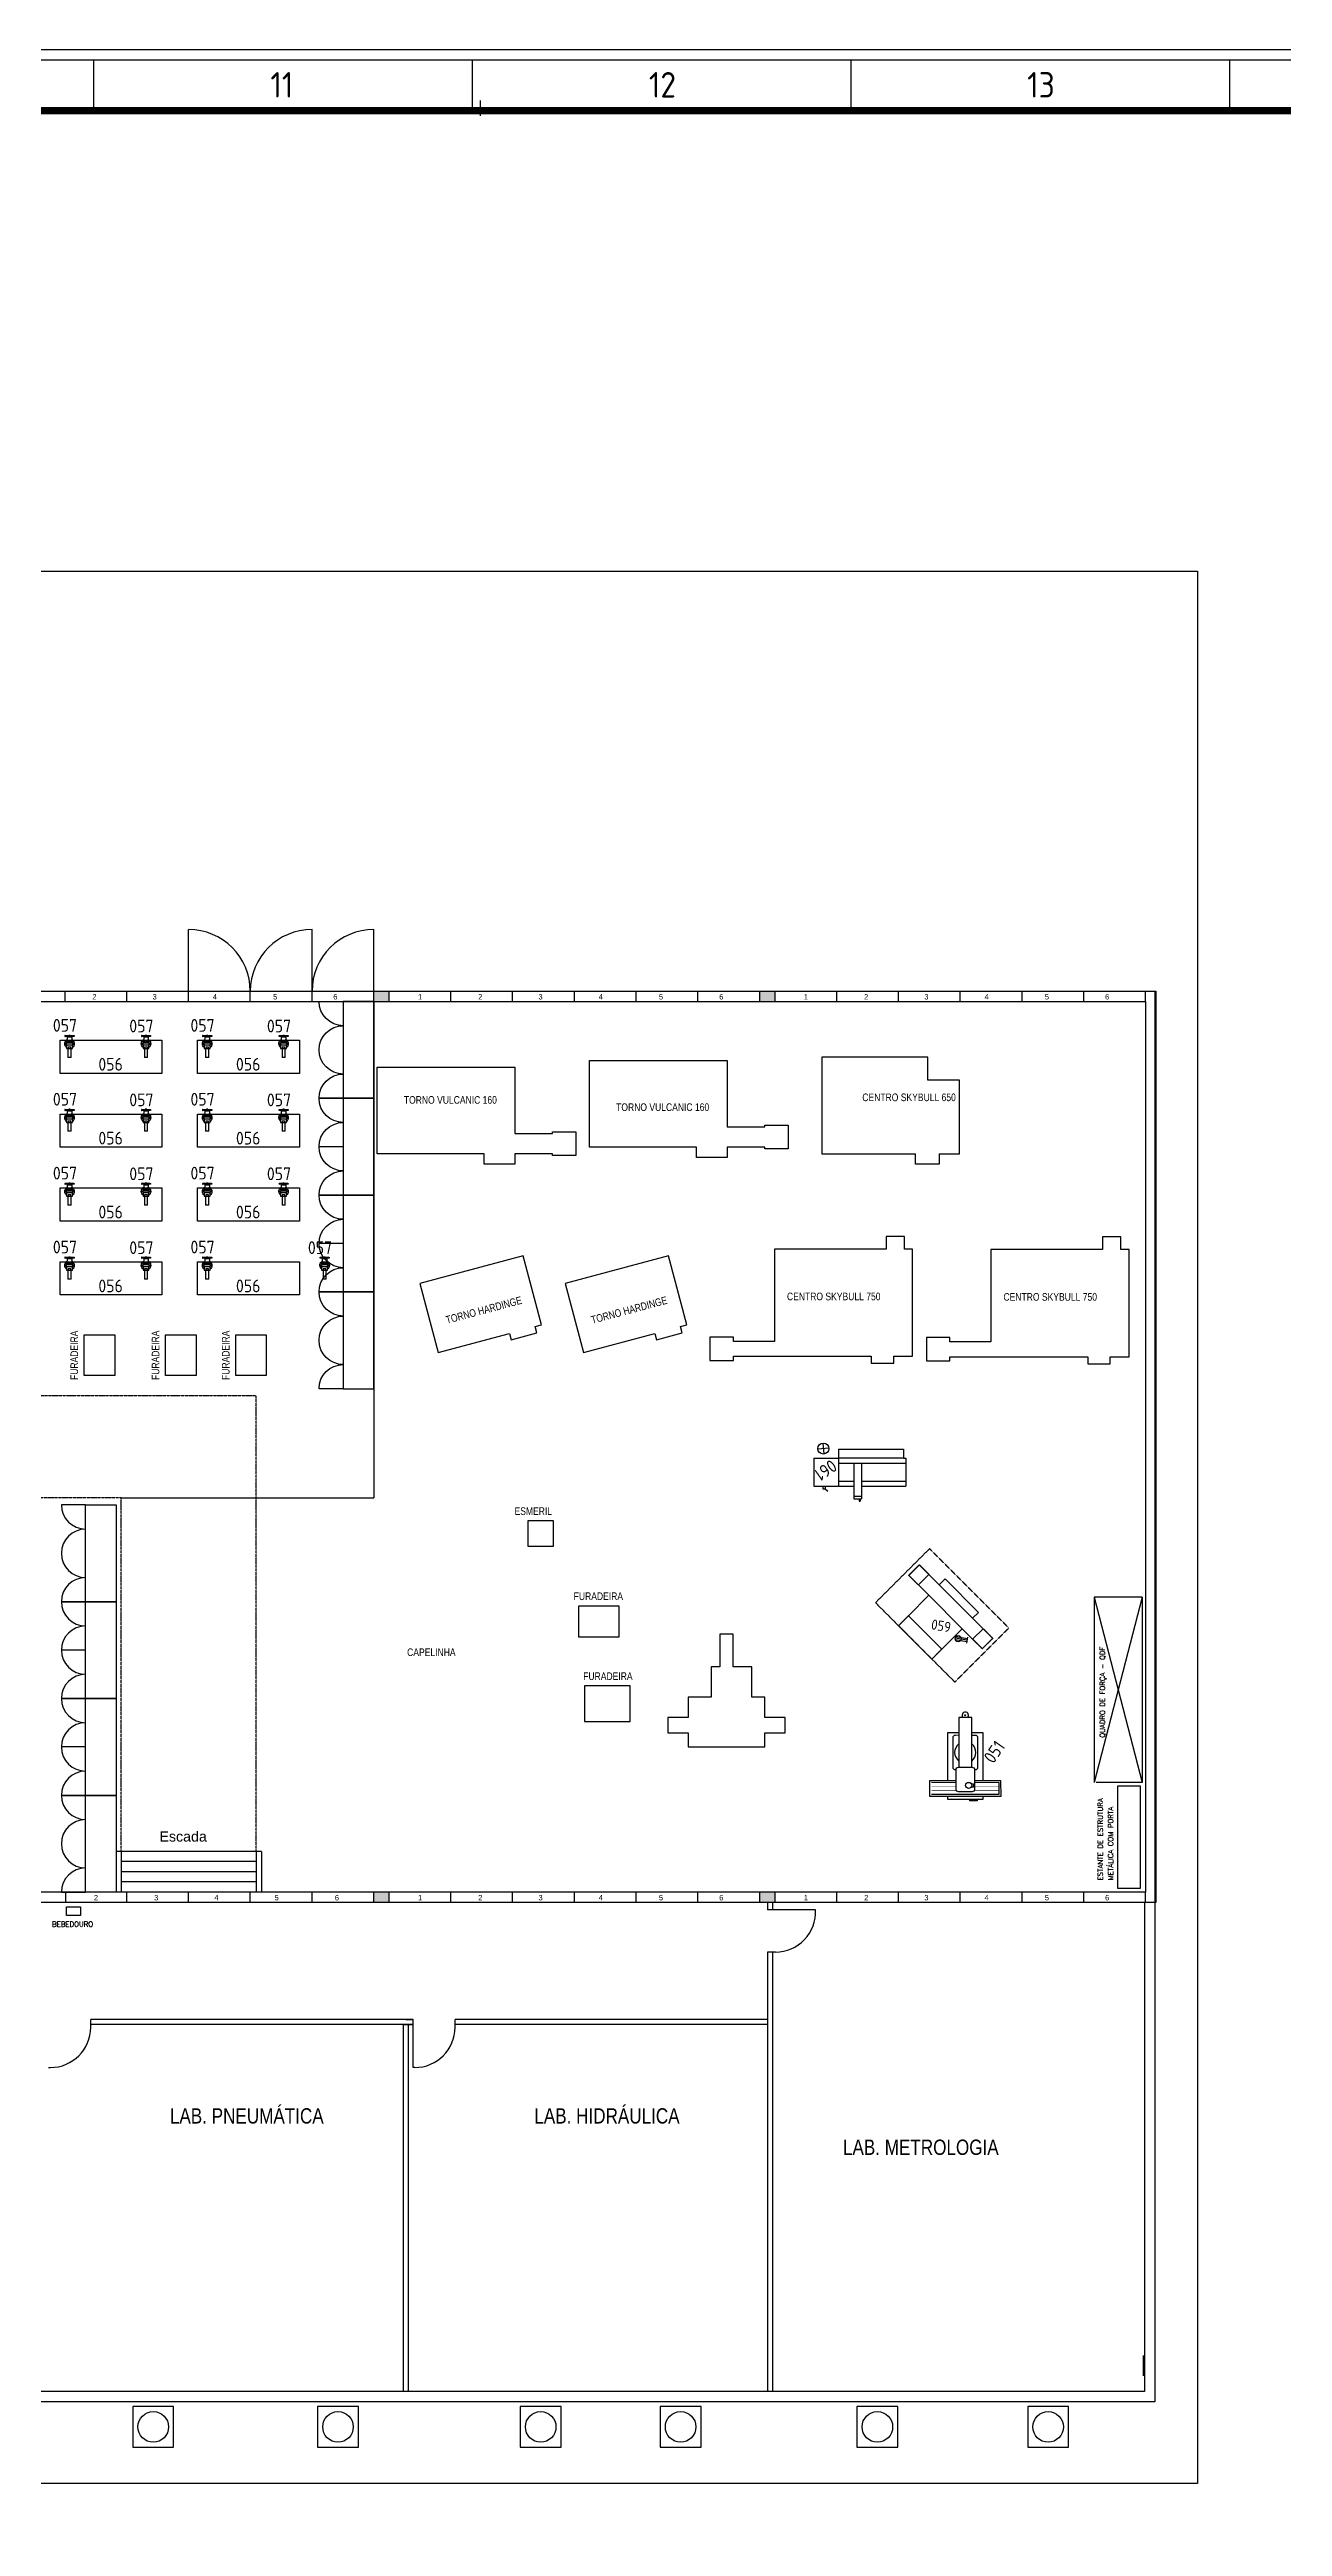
# Model space of a CAD drawing. Header units: millimetres. Extents: x 18768 to 1484868, y -11027 to 520152.
# Drawn here: x 951332 to 975525, y 136096 to 184707 of the extents above; entities that cross this region are included whole.
import ezdxf
from ezdxf.enums import TextEntityAlignment as Align

# ---------------------------------------------------------------- set-up
doc = ezdxf.new("R2010")
doc.units = ezdxf.units.MM
for name, pattern in [('DASHDOT2', [0.5, 0.25, -0.125, 0, -0.125]), ('DASHED', [0.75, 0.55, -0.2]), ('DIVIDE', [2.15, 1.5, -0.2, 0.05, -0.15, 0.05, -0.2]), ('HIDDEN2', [4.7625, 3.175, -1.5875])]:
    doc.linetypes.add(name, pattern=pattern)
for name, color, linetype in [('025', 3, 'Continuous'), ('050', 166, 'Continuous'), ('100', 176, 'Continuous'), ('4-MOBILIA', 4, 'Continuous'), ('8-TEXTO', 4, 'Continuous'), ('8-TEXTO-DETALHES', 6, 'Continuous'), ('L018-SIMBOLO1', 3, 'Continuous'), ('L025-CONTORNO', 7, 'Continuous'), ('L025-IMAGIN', 1, 'DIVIDE'), ('L025-TEXTO', 7, 'Continuous'), ('L025-TRACEJ', 140, 'DASHED'), ('L035-ARRANJO-ADQUIRIR', 102, 'Continuous'), ('L035-ARRANJO-EXISTENTE', 180, 'Continuous'), ('L035-ARRANJO-REMANEJADO', 200, 'Continuous'), ('L035-TEXTO', 40, 'Continuous'), ('L1-ARRANJO', 5, 'Continuous'), ('L9-DASHDOT', 1, 'DASHDOT2'), ('PAREDES', 7, 'Continuous')]:
    doc.layers.add(name, color=color, linetype=linetype)
doc.layers.add('L035-DEMOLIÇÃO', color=40, linetype='Continuous', plot=False)
doc.styles.add('ISO-CP--18', font='isocp.shx', dxfattribs={"width": 0.75, "height": 180})
doc.styles.add('ISO-CP--25', font='isocp.shx', dxfattribs={"height": 250})
doc.styles.add('ISO-CP--50', font='isocp.shx', dxfattribs={"height": 500})
doc.styles.add('ROMANS', font='romans', dxfattribs={"width": 0.8, "height": 300})
doc.styles.get("Standard").update_dxf_attribs({"font": 'arial.ttf'})

# ---------------------------------------------------------------- blocks, each defined once
blk = doc.blocks.new('A0')
at = {"layer": '025'}
for points in [[(119300, 84500), (119300, 0), (0, 0), (0, 84500)], [(200, 84300), (119100, 84300), (119100, 200), (200, 200)]]:
    blk.add_lwpolyline(points, close=True, dxfattribs=at)
at = {"layer": '050'}
for p, q in [((74510, 84300), (74510, 83300)), ((81941, 84300), (81941, 83300)), ((89372, 84300), (89372, 83300)), ((96803, 84300), (96803, 83300))]:
    blk.add_line(p, q, dxfattribs=at)
at = {"layer": '100'}
for p, q in [((82050, 83300), (82150, 83300)), ((82065, 83300), (82135, 83300)), ((82100, 83500), (82100, 83200))]:
    blk.add_line(p, q, dxfattribs=at)
at = {"layer": '100', "const_width": 140}
blk.add_lwpolyline([(2700, 83300), (118100, 83300), (118100, 1200), (2700, 1200)], close=True, dxfattribs=at)
at = {"layer": '050', "style": 'ISO-CP--50'}
for s, p in [('11', (77981, 83558)), ('12', (85409, 83558)), ('13', (92832, 83558))]:
    blk.add_text(s, height=500, dxfattribs=at).set_placement(p)
blk = doc.blocks.new('BL_SENAI_id9330820400')
at = {"layer": 'L1-ARRANJO', "color": 0}
for points in [[(-1485, 714), (-1485, 1424), (-325, 1424), (-325, 714)], [(-325, 354), (-325, 149), (-1485, 149), (-1485, 354)]]:
    blk.add_lwpolyline(points, dxfattribs=at)
blk.add_lwpolyline([(35, 714), (-1845, 714), (-1845, 354), (35, 354)], close=True, dxfattribs=at)
at = {"layer": 'L9-DASHDOT', "color": 0}
for points in [[(-325, 1424), (-325, 1769), (-1485, 1769), (-1485, 1424)], [(-1845, 354), (-2180, 354), (-2180, 714), (-1845, 714)], [(35, 714), (370, 714), (370, 354), (35, 354)]]:
    blk.add_lwpolyline(points, dxfattribs=at)
at = {"layer": 'L025-TEXTO', "style": 'ISO-CP--25'}
blk.add_attdef('rmp_mt_codmaterial', (15, 15), '', height=40, dxfattribs=at)
at = {"layer": 'L025-TEXTO', "style": 'ISO-CP--25', "flags": 1}
for tag in ['rmp_mt_nomeunid', 'rmp_mt_potencia', 'rmp_mt_cod']:
    blk.add_attdef(tag, (15, 15), '', height=40, dxfattribs=at)
blk = doc.blocks.new('BL_SENAI_id9330820430')
at = {"layer": 'L035-ARRANJO-EXISTENTE', "color": 0}
for p, q in [((-1155, 673), (-395, -412)), ((-695, 408), (-971, 803)), ((-359, -5), (410, 533)), ((410, 533), (281, 718)), ((-572, 76), (-599, 116)), ((-519, 113), (-572, 76)), ((-545, 150), (-519, 113)), ((-211, -283), (-487, 112)), ((-395, -412), (-211, -283))]:
    blk.add_line(p, q, dxfattribs=at)
for points in [[(138, 922), (8, 1107), (-761, 568)], [(-271, 331), (527, 890), (383, 1095), (-415, 536)], [(-664, 430), (-962, 855), (-1207, 683), (-404, -464), (-159, -292), (-456, 133)], [(-1007, 396), (-1056, 361), (-655, -212), (-605, -177)]]:
    blk.add_lwpolyline(points, dxfattribs=at)
for points in [[(-491, 551), (-497, 560, -0.414214), (-484, 629), (-4, 966, -0.414214), (65, 953), (104, 899)], [(247, 694), (285, 639, -0.414214), (273, 570), (-207, 234, -0.414214), (-277, 246), (-283, 255)]]:
    blk.add_lwpolyline(points, format="xyb", dxfattribs=at)
at = {"layer": 'L035-ARRANJO-EXISTENTE', "color": 0, "const_width": 10}
for points in [[(-815, 318), (-1094, 717)], [(-756, 365), (-1032, 760)], [(-334, -369), (-613, 30)], [(-272, -326), (-548, 69)]]:
    blk.add_lwpolyline(points, dxfattribs=at)
at = {"layer": 'L035-ARRANJO-EXISTENTE', "color": 0}
blk.add_lwpolyline([(-662, 50), (-812, 265, -0.414214), (-800, 335), (-488, 553, -0.414214), (-418, 541), (-268, 326, -0.414214), (-280, 256), (-592, 38, -0.414214)], format="xyb", close=True, dxfattribs=at)
blk.add_lwpolyline([(-748, -136), (-831, -17), (-805, 2), (-721, -118)], close=True, dxfattribs=at)
for centre, radius in [((493, 1019), 9.04), ((-598, 175), 59.7)]:
    blk.add_circle(centre, radius, dxfattribs=at)
for centre, radius, start, end in [((493, 1019), 61.7, 255.737, 174.263), ((-106, 600), 209, 71.712, 178.288), ((-106, 600), 209, 251.712, 358.288)]:
    blk.add_arc(centre, radius, start, end, dxfattribs=at)
at = {"layer": 'L025-TEXTO', "style": 'ISO-CP--18'}
blk.add_attdef('rmp_mt_codmaterial', (15, 15), '', height=40, dxfattribs=at)
at = {"layer": 'L025-TEXTO', "style": 'ISO-CP--18', "flags": 1}
for tag in ['rmp_mt_nomeunid', 'rmp_mt_potencia', 'rmp_mt_cod']:
    blk.add_attdef(tag, (15, 15), '', height=40, dxfattribs=at)
blk = doc.blocks.new('BL_SENAI_id9330820390')
at = {"layer": 'L018-SIMBOLO1', "color": 0}
for p, q in [((-1100, 698), (-948, 546)), ((-948, 698), (-1100, 546))]:
    blk.add_line(p, q, dxfattribs=at)
blk.add_circle((-1024, 622), 108, dxfattribs=at)
at = {"layer": 'L025-TRACEJ', "color": 0}
blk.add_line((309, 1482), (-672, 668), dxfattribs=at)
at = {"layer": 'L035-ARRANJO-REMANEJADO', "color": 0}
for p, q in [((-787, 806), (194, 1621)), ((194, 1621), (309, 1482)), ((309, 1482), (340, 1508)), ((340, 1508), (691, 1085)), ((-608, 591), (404, 1431)), ((-38, 609), (627, 1162)), ((26, 532), (691, 1085)), ((-1049, 355), (-672, 668)), ((-787, 806), (-321, 245)), ((-384, 322), (-154, 513)), ((-377, 783), (67, 248)), ((-262, 878), (182, 344)), ((-1049, 355), (-698, -68)), ((-698, -68), (-90, 436)), ((-561, 45), (-529, 7)), ((-529, 7), (-491, 38)), ((-523, 77), (-491, 38)), ((-491, 38), (-420, 32)), ((35, 286), (150, 382)), ((67, 248), (182, 344)), ((144, 312), (176, 273)), ((163, 328), (195, 289)), ((176, 273), (195, 289))]:
    blk.add_line(p, q, dxfattribs=at)
at = {"layer": 'L025-TEXTO', "style": 'ISO-CP--25'}
blk.add_attdef('rmp_mt_codmaterial', (15, 15), '', height=40, dxfattribs=at)
at = {"layer": 'L025-TEXTO', "style": 'ISO-CP--25', "flags": 1}
for tag in ['rmp_mt_nomeunid', 'rmp_mt_potencia', 'rmp_mt_cod']:
    blk.add_attdef(tag, (15, 15), '', height=40, dxfattribs=at)
blk = doc.blocks.new('BL_SENAI_id9310100290')
at = {"layer": 'L035-ARRANJO-EXISTENTE', "color": 0}
for p, q in [((-515, 200), (-515, 139)), ((-515, 200), (-340, 200)), ((-340, 139), (-515, 139)), ((-340, 112), (-340, 227)), ((-340, 227), (-272, 227)), ((-272, 112), (-340, 112)), ((-228, 233), (-238, 233)), ((-238, 219), (-238, 106)), ((-238, 106), (-228, 106)), ((-228, 106), (-228, 233)), ((-217, 106), (-217, 233)), ((-217, 233), (-207, 233)), ((-207, 106), (-217, 106)), ((-207, 219), (-207, 106)), ((-178, 144), (-178, 195)), ((-114, 214), (-159, 214)), ((-114, 125), (-159, 125)), ((-121, 214), (-121, 125)), ((-114, 214), (-114, 125))]:
    blk.add_line(p, q, dxfattribs=at)
for points in [[(-340, 143), (-340, 197), (-314, 197), (-314, 143)], [(-268, 233), (-238, 233), (-238, 106), (-268, 106)], [(-178, 233), (-207, 233), (-207, 106), (-178, 106)], [(-114, 156), (-114, 183), (-83, 183), (-83, 156)], [(-104, 259), (-104, 252), (-88, 252), (-88, 259)], [(-104, 80), (-104, 86), (-88, 86), (-88, 80)]]:
    blk.add_lwpolyline(points, close=True, dxfattribs=at)
for points in [[(-99, 183), (-99, 252), (-92, 252), (-92, 183)], [(-92, 156), (-92, 86), (-99, 86), (-99, 156)]]:
    blk.add_lwpolyline(points, dxfattribs=at)
for centre in [(-250, 248), (-250, 92)]:
    blk.add_circle(centre, 7.45, dxfattribs=at)
for centre, radius, start, end in [((-247, 170), 92.8, 41.7386, 141.8707), ((-247, 170), 92.8, 218.1293, 318.2614), ((-272, 231), 4.33, 270, 0), ((-272, 108), 4.33, 0, 90), ((-159, 233), 19, 180, 270), ((-159, 106), 19, 90, 180)]:
    blk.add_arc(centre, radius, start, end, dxfattribs=at)
at = {"layer": 'L025-TEXTO', "style": 'ISO-CP--25'}
blk.add_attdef('rmp_mt_codmaterial', (15, 15), '', height=40, dxfattribs=at)
at = {"layer": 'L025-TEXTO', "style": 'ISO-CP--25', "flags": 1}
for tag in ['rmp_mt_nomeunid', 'rmp_mt_potencia', 'rmp_mt_cod']:
    blk.add_attdef(tag, (15, 15), '', height=40, dxfattribs=at)
blk = doc.blocks.new('BL_SENAI_id9320240650')
at = {"layer": 'L035-ARRANJO-EXISTENTE', "color": 0}
blk.add_lwpolyline([(-595, 399), (-595, -251), (1405, -251), (1405, 399)], close=True, dxfattribs=at)
at = {"layer": 'L025-TEXTO', "style": 'ISO-CP--25'}
blk.add_attdef('rmp_mt_codmaterial', (15, 15), '', height=40, dxfattribs=at)
at = {"layer": 'L025-TEXTO', "style": 'ISO-CP--25', "flags": 1}
for tag in ['rmp_mt_nomeunid', 'rmp_mt_potencia', 'rmp_mt_cod']:
    blk.add_attdef(tag, (15, 15), '', height=40, dxfattribs=at)

msp = doc.modelspace()

# ---------------------------------------------------------------- hatches: boundary and pattern name
h = msp.add_hatch(color=1)
h.dxf.hatch_style = 1
h.paths.add_polyline_path([(965567.403, 166224.6), (965267.403, 166224.6), (965267.403, 166024.6), (965567.403, 166024.6)])
h.paths.add_polyline_path([(957995.403, 166224.6), (957695.403, 166224.6), (957695.403, 166024.6), (957995.403, 166024.6)])
h = msp.add_hatch(color=1)
h.dxf.hatch_style = 1
h.paths.add_polyline_path([(965567.403, 148544.6), (965267.403, 148544.6), (965267.403, 148344.6), (965567.403, 148344.6)])
h.paths.add_polyline_path([(957995.403, 148544.6), (957695.403, 148544.6), (957695.403, 148344.6), (957995.403, 148344.6)])

# ---------------------------------------------------------------- linework, layer by layer
for p, q in [((954059.403, 166224.6), (954059.403, 167436.6)), ((956483.403, 166224.6), (956483.403, 167436.6)), ((957695.403, 166224.6), (957695.403, 167436.6)), ((957695.403, 166024.6), (957695.403, 156284.6)), ((952739.403, 156284.6), (957695.403, 156284.6)), ((965765.662, 151669.475), (965765.662, 151969.475))]:
    msp.add_line(p, q)
at = {"color": 1}
for p, q in [((951635.403, 166024.6), (951635.403, 166224.6)), ((952847.403, 166024.6), (952847.403, 166224.6)), ((954059.403, 166024.6), (954059.403, 166224.6)), ((955271.403, 166024.6), (955271.403, 166224.6)), ((956483.403, 166024.6), (956483.403, 166224.6)), ((957695.403, 166024.6), (957695.403, 166224.6)), ((957995.403, 166024.6), (957995.403, 166224.6)), ((959207.403, 166024.6), (959207.403, 166224.6)), ((960419.403, 166024.6), (960419.403, 166224.6)), ((961631.403, 166024.6), (961631.403, 166224.6)), ((962843.403, 166024.6), (962843.403, 166224.6)), ((964055.403, 166024.6), (964055.403, 166224.6)), ((965267.403, 166024.6), (965267.403, 166224.6)), ((965567.403, 166024.6), (965567.403, 166224.6)), ((966779.403, 166024.6), (966779.403, 166224.6)), ((967991.403, 166024.6), (967991.403, 166224.6)), ((969203.403, 166024.6), (969203.403, 166224.6)), ((970415.403, 166024.6), (970415.403, 166224.6)), ((971627.403, 166024.6), (971627.403, 166224.6)), ((972839.403, 166024.6), (972839.403, 166224.6)), ((951650.403, 148344.6), (951650.403, 148544.6)), ((952847.403, 148344.6), (952847.403, 148544.6)), ((954059.403, 148344.6), (954059.403, 148544.6)), ((955271.403, 148344.6), (955271.403, 148544.6)), ((956483.403, 148344.6), (956483.403, 148544.6)), ((957695.403, 148344.6), (957695.403, 148544.6)), ((957995.403, 148344.6), (957995.403, 148544.6)), ((959207.403, 148344.6), (959207.403, 148544.6)), ((960419.403, 148344.6), (960419.403, 148544.6)), ((961631.403, 148344.6), (961631.403, 148544.6)), ((962843.403, 148344.6), (962843.403, 148544.6)), ((964055.403, 148344.6), (964055.403, 148544.6)), ((965267.403, 148344.6), (965267.403, 148544.6)), ((965567.403, 148344.6), (965567.403, 148544.6)), ((966779.403, 148344.6), (966779.403, 148544.6)), ((967991.403, 148344.6), (967991.403, 148544.6)), ((969203.403, 148344.6), (969203.403, 148544.6)), ((970415.403, 148344.6), (970415.403, 148544.6)), ((971627.403, 148344.6), (971627.403, 148544.6)), ((972839.403, 148344.6), (972839.403, 148544.6))]:
    msp.add_line(p, q, dxfattribs=at)
at = {"color": 2}
for p, q in [((957095.403, 163174.6), (956620.403, 163174.6)), ((957095.403, 161274.6), (956620.403, 161274.6)), ((952039.403, 153294.6), (951564.403, 153294.6)), ((952039.403, 151394.6), (951564.403, 151394.6))]:
    msp.add_line(p, q, dxfattribs=at)
for points in [[(957095.403, 164124.6), (956620.403, 164124.6, -0.414213562), (957095.403, 164599.6, -0.414213562), (956620.403, 165074.6, -0.414213562), (957095.403, 165549.6, -0.414213562), (956620.403, 166024.6), (957095.403, 166024.6)], [(957095.403, 162224.6), (956620.403, 162224.6, -0.414213562), (957095.403, 162699.6, -0.414213562), (956620.403, 163174.6, -0.414213562), (957095.403, 163649.6, -0.414213562), (956620.403, 164124.6), (957095.403, 164124.6)], [(957095.403, 160324.6), (956620.403, 160324.6, -0.414213562), (957095.403, 160799.6, -0.414213562), (956620.403, 161274.6, -0.414213562), (957095.403, 161749.6, -0.414213562), (956620.403, 162224.6), (957095.403, 162224.6)], [(957095.403, 158424.6), (956620.403, 158424.6, -0.414213562), (957095.403, 158899.6, -0.414213562), (956620.403, 159374.6, -0.414213562), (957095.403, 159849.6, -0.414213562), (956620.403, 160324.6), (957095.403, 160324.6)], [(952039.403, 156144.6), (951564.403, 156144.6, 0.414213562), (952039.403, 155669.6, 0.414213562), (951564.403, 155194.6, 0.414213562), (952039.403, 154719.6, 0.414213562), (951564.403, 154244.6), (952039.403, 154244.6)], [(952039.403, 154244.6), (951564.403, 154244.6, 0.414213562), (952039.403, 153769.6, 0.414213562), (951564.403, 153294.6, 0.414213562), (952039.403, 152819.6, 0.414213562), (951564.403, 152344.6), (952039.403, 152344.6)], [(952039.403, 152344.6), (951564.403, 152344.6, 0.414213562), (952039.403, 151869.6, 0.414213562), (951564.403, 151394.6, 0.414213562), (952039.403, 150919.6, 0.414213562), (951564.403, 150444.6), (952039.403, 150444.6)], [(952039.403, 150444.6), (951564.403, 150444.6, 0.414213562), (952039.403, 149969.6, 0.414213562), (951564.403, 149494.6, 0.414213562), (952039.403, 149019.6, 0.414213562), (951564.403, 148544.6), (952039.403, 148544.6)]]:
    msp.add_lwpolyline(points, format="xyb", dxfattribs=at)
for points in [[(957695.403, 164124.6), (957695.403, 166024.6), (957095.403, 166024.6), (957095.403, 164124.6)], [(965367.637, 163164.653), (964627.637, 163164.653), (964627.637, 162964.653), (964027.637, 162964.653), (964027.637, 163164.653), (961927.637, 163164.653), (961927.637, 164864.653), (964627.637, 164864.653), (964627.637, 163564.653), (965367.637, 163564.653), (965367.637, 163594.653), (965827.637, 163594.653), (965827.637, 163134.653), (965367.637, 163134.653)], [(961202.193, 163033.089), (960462.193, 163033.089), (960462.193, 162833.089), (959862.193, 162833.089), (959862.193, 163033.089), (957762.193, 163033.089), (957762.193, 164733.089), (960462.193, 164733.089), (960462.193, 163433.089), (961202.193, 163433.089), (961202.193, 163463.089), (961662.193, 163463.089), (961662.193, 163003.089), (961202.193, 163003.089)], [(957695.403, 162224.6), (957695.403, 164124.6), (957095.403, 164124.6), (957095.403, 162224.6)], [(957695.403, 160324.6), (957695.403, 162224.6), (957095.403, 162224.6), (957095.403, 160324.6)], [(968106.378, 161162.86), (968106.378, 161412.86), (967746.378, 161412.86), (967746.378, 161162.86), (965556.378, 161162.86), (965556.378, 159352.86), (964751.473, 159352.86), (964751.473, 159437.86), (964291.473, 159437.86), (964291.473, 158977.86), (964751.473, 158977.86), (964751.473, 159062.86), (965556.378, 159062.86), (967456.378, 159062.86), (967456.378, 158922.86), (967896.378, 158922.86), (967896.378, 159062.86), (968266.378, 159062.86), (968266.378, 161162.86)], [(972354.654, 161153.682), (972354.654, 161403.682), (971994.654, 161403.682), (971994.654, 161153.682), (969804.654, 161153.682), (969804.654, 159343.682), (968999.749, 159343.682), (968999.749, 159428.682), (968539.749, 159428.682), (968539.749, 158968.682), (968999.749, 158968.682), (968999.749, 159053.682), (969804.654, 159053.682), (971704.654, 159053.682), (971704.654, 158913.682), (972144.654, 158913.682), (972144.654, 159053.682), (972514.654, 159053.682), (972514.654, 161153.682)], [(958596.607, 160487.334), (958958.954, 159135.038), (960359.546, 159510.325), (960393.193, 159384.755), (960895.474, 159519.341), (960861.828, 159644.911), (960987.398, 159678.558), (960625.052, 161030.854)], [(963211.394, 159510.325), (963245.04, 159384.755), (963747.322, 159519.341), (963713.675, 159644.911), (963839.246, 159678.558), (963476.899, 161030.854), (961448.455, 160487.334), (961810.801, 159135.038)], [(957695.403, 158424.6), (957695.403, 160324.6), (957095.403, 160324.6), (957095.403, 158424.6)], [(952610.86, 159484.654), (952610.86, 158684.654), (952010.86, 158684.654), (952010.86, 159484.654)], [(954206.162, 159484.654), (954206.162, 158684.654), (953606.162, 158684.654), (953606.162, 159484.654)], [(955584.184, 159484.654), (955584.184, 158684.654), (954984.184, 158684.654), (954984.184, 159484.654)], [(952639.403, 156144.6), (952639.403, 154244.6), (952039.403, 154244.6), (952039.403, 156144.6)], [(960718.33, 155334.552), (961218.33, 155334.552), (961218.33, 155834.552), (960718.33, 155834.552)], [(952639.403, 154244.6), (952639.403, 152344.6), (952039.403, 152344.6), (952039.403, 154244.6)], [(961710.661, 153558.438), (962510.661, 153558.438), (962510.661, 154158.438), (961710.661, 154158.438)], [(952639.403, 152344.6), (952639.403, 150444.6), (952039.403, 150444.6), (952039.403, 152344.6)], [(962726.28, 151895.913), (962726.28, 152595.913), (961826.28, 152595.913), (961826.28, 151895.913)], [(952639.403, 150444.6), (952639.403, 148544.6), (952039.403, 148544.6), (952039.403, 150444.6)]]:
    msp.add_lwpolyline(points, close=True)
for points in [[(968785.445, 163033.089), (969185.445, 163033.089), (969185.445, 164483.089), (968565.445, 164483.089), (968565.445, 164933.089), (966485.445, 164933.089), (966485.445, 163033.089), (968325.445, 163033.089)], [(968785.445, 163033.089), (968785.445, 162833.089), (968325.445, 162833.089), (968325.445, 163033.089)], [(965765.662, 151969.475), (965365.662, 151969.475), (965365.662, 152369.475), (965115.662, 152369.475), (965115.662, 152969.475), (964745.662, 152969.475), (964745.662, 153609.475), (964485.662, 153609.475), (964485.662, 152969.475), (964315.662, 152969.475), (964315.662, 152369.475), (963865.662, 152369.475), (963865.662, 151969.475), (963465.662, 151969.475), (963465.662, 151669.475), (963865.662, 151669.475), (963865.662, 151399.475), (965365.662, 151399.475), (965365.662, 151669.475), (965765.662, 151669.475)]]:
    msp.add_lwpolyline(points)
at = {"color": 240, "linetype": 'HIDDEN2', "true_color": 0xed1f24}
msp.add_lwpolyline([(967539.321, 154223.993), (969094.956, 152668.358), (970155.616, 153729.019), (968599.981, 155284.654)], close=True, dxfattribs=at)
for centre, start, end in [((954059.403, 166224.6), 0, 90), ((956483.403, 166224.6), 90, 180), ((957695.403, 166224.6), 90, 180)]:
    msp.add_arc(centre, 1212, start, end)
at = {"layer": '4-MOBILIA'}
msp.add_line((972819.403, 146469.791), (972819.403, 145709.791), dxfattribs=at)
at = {"layer": 'DEFPOINTS'}
for p, q in [((951666.016, 148253.777), (951936.016, 148253.777)), ((965574.031, 147369.597), (965420.403, 147369.6)), ((952139.366, 145893.6), (952139.366, 146043.6)), ((958271.114, 145944.6), (958465.381, 145944.6)), ((958320.403, 146043.6), (958465.381, 146043.6)), ((951314.366, 145103.6), (951349.366, 145103.6)), ((958500.381, 145103.6), (958465.381, 145103.6))]:
    msp.add_line(p, q, dxfattribs=at)
at = {"layer": 'L018-SIMBOLO1'}
for p, q in [((969338.94, 153487.062), (969102.586, 153528.738)), ((969333.73, 153457.518), (969105.293, 153497.798)), ((969344.149, 153516.607), (969115.712, 153556.886)), ((969328.521, 153427.974), (969349.359, 153546.151))]:
    msp.add_line(p, q, dxfattribs=at)
msp.add_circle((969161.674, 153518.319), 60, dxfattribs=at)
at = {"layer": 'L025-CONTORNO'}
for p, q in [((972769.403, 154333.687), (971829.403, 154333.687)), ((971829.403, 154333.687), (972769.403, 150693.687)), ((972769.403, 154333.687), (971829.403, 150693.687))]:
    msp.add_line(p, q, dxfattribs=at)
at = {"layer": 'L025-IMAGIN'}
for p, q in [((955389.403, 158284.6), (918069.403, 158284.6)), ((955389.403, 149344.6), (955389.403, 158284.6)), ((952739.403, 156284.6), (918069.403, 156284.6)), ((952739.403, 149344.6), (952739.403, 156284.6))]:
    msp.add_line(p, q, dxfattribs=at)
at = {"layer": 'L035-ARRANJO-ADQUIRIR', "color": 100}
msp.add_line((972793.038, 139451.432), (972793.038, 139051.432), dxfattribs=at)
at = {"layer": 'L035-ARRANJO-ADQUIRIR'}
for points in [[(952967.213, 137649.648), (953767.213, 137649.648), (953767.213, 138449.648), (952967.213, 138449.648)], [(956591.996, 137649.648), (957391.996, 137649.648), (957391.996, 138449.648), (956591.996, 138449.648)], [(960569.674, 137649.648), (961369.674, 137649.648), (961369.674, 138449.648), (960569.674, 138449.648)], [(963315.447, 137649.648), (964115.447, 137649.648), (964115.447, 138449.648), (963315.447, 138449.648)], [(967175.842, 137649.648), (967975.842, 137649.648), (967975.842, 138449.648), (967175.842, 138449.648)], [(970526.196, 137649.648), (971326.196, 137649.648), (971326.196, 138449.648), (970526.196, 138449.648)]]:
    msp.add_lwpolyline(points, close=True, dxfattribs=at)
for centre in [(953367.213, 138049.648), (956991.996, 138049.648), (960969.674, 138049.648), (963715.447, 138049.648), (967575.842, 138049.648), (970926.196, 138049.648)]:
    msp.add_circle(centre, 300, dxfattribs=at)
at = {"layer": 'L035-ARRANJO-EXISTENTE'}
for p, q in [((972290.702, 150624.6), (972290.702, 148624.6)), ((972740.702, 150624.6), (972290.702, 150624.6)), ((972740.702, 148624.6), (972740.702, 150624.6)), ((972290.702, 148624.6), (972740.702, 148624.6))]:
    msp.add_line(p, q, dxfattribs=at)
at = {"layer": 'L035-DEMOLIÇÃO', "linetype": 'ByBlock', "lineweight": -2}
msp.add_lwpolyline([(973855.809, 136941.079), (881957.529, 136941.079), (881957.529, 174469.673), (973855.809, 174469.673)], close=True, dxfattribs=at)
at = {"layer": 'PAREDES'}
for p, q in [((950219.403, 166224.6), (973039.403, 166224.6)), ((950219.403, 166024.6), (952739.403, 166024.6)), ((952739.403, 166024.6), (972839.403, 166024.6)), ((972839.403, 166024.6), (972839.403, 148544.6)), ((973019.403, 166224.6), (973019.403, 148344.6)), ((973039.403, 166224.6), (973039.403, 148344.6)), ((971829.403, 154333.687), (971829.403, 150693.687)), ((972769.403, 154333.687), (972769.403, 150693.687)), ((972769.403, 154263.687), (972769.403, 150693.687)), ((972769.403, 154263.687), (972769.403, 150693.687)), ((972769.403, 154263.687), (972769.403, 150693.687)), ((972679.49, 150693.687), (971869.403, 150693.687)), ((972679.49, 150693.687), (971869.403, 150693.687)), ((972769.403, 150693.687), (972679.49, 150693.687)), ((972769.403, 150693.687), (972679.49, 150693.687)), ((972769.403, 150693.687), (972679.49, 150693.687)), ((952639.403, 149344.6), (952639.403, 148544.6)), ((955489.403, 149344.6), (952639.403, 149344.6)), ((952739.403, 149344.6), (952739.403, 148544.6)), ((955389.403, 149344.6), (955389.403, 148544.6)), ((955489.403, 149344.6), (955489.403, 148544.6)), ((955389.403, 149144.6), (952739.403, 149144.6)), ((955389.403, 148944.6), (952739.403, 148944.6)), ((953369.403, 148544.6), (917879.403, 148544.6)), ((953369.403, 148344.6), (917879.403, 148344.6)), ((953369.403, 148344.6), (917879.403, 148344.6)), ((953369.403, 148344.6), (917879.403, 148344.6)), ((953389.403, 148544.6), (917899.403, 148544.6)), ((953389.403, 148344.6), (918069.403, 148344.6)), ((955369.403, 148544.6), (952719.403, 148544.6)), ((955369.403, 148344.6), (952719.403, 148344.6)), ((955369.403, 148344.6), (952719.403, 148344.6)), ((955369.403, 148344.6), (952719.403, 148344.6)), ((955389.403, 148744.6), (952739.403, 148744.6)), ((955389.403, 148544.6), (952739.403, 148544.6)), ((955389.403, 148344.6), (952739.403, 148344.6)), ((955389.403, 148344.6), (952739.403, 148344.6)), ((955389.403, 148344.6), (952739.403, 148344.6)), ((972819.403, 148344.6), (955369.403, 148344.6)), ((972819.403, 148344.6), (955369.403, 148344.6)), ((972819.403, 148344.6), (955369.403, 148344.6)), ((972839.403, 148544.6), (955389.403, 148544.6)), ((972839.403, 148344.6), (955389.403, 148344.6)), ((972839.403, 148344.6), (955389.403, 148344.6)), ((973039.403, 148344.6), (955389.403, 148344.6)), ((965420.403, 148344.6), (965420.403, 148194.597)), ((965519.403, 148344.6), (965519.403, 148194.597)), ((965519.403, 148344.6), (965519.403, 148194.597)), ((965519.403, 148344.6), (965519.403, 148194.597)), ((972819.403, 148344.6), (972819.403, 138744.6)), ((972819.403, 148344.6), (972819.403, 138744.6)), ((972819.403, 148344.6), (972819.403, 138744.6)), ((973019.403, 148344.6), (973019.403, 138544.6)), ((973019.403, 148344.6), (973019.403, 138544.6)), ((973019.403, 148344.6), (973019.403, 138544.6)), ((951666.016, 148083.777), (951666.016, 148253.777)), ((951936.016, 148083.777), (951666.016, 148083.777)), ((951936.016, 148253.777), (951936.016, 148083.777)), ((966363.255, 148194.597), (965420.403, 148194.597)), ((965420.403, 147369.6), (965420.403, 138744.6)), ((965519.403, 147369.598), (965519.403, 138744.6)), ((958465.381, 146043.6), (952139.366, 146043.6)), ((958465.381, 145944.6), (952139.366, 145944.6)), ((958271.114, 145944.6), (958271.114, 138744.6)), ((958271.114, 145944.6), (958271.114, 138744.6)), ((958370.114, 145944.6), (958370.114, 138744.6)), ((958370.114, 145944.6), (958370.114, 138744.6)), ((958465.381, 145103.6), (958465.381, 146043.6)), ((959290.381, 145893.6), (959290.381, 146043.6)), ((965420.403, 146043.6), (959290.381, 146043.6)), ((965420.403, 145944.6), (959290.381, 145944.6)), ((965420.403, 146244.6), (965420.403, 138744.6)), ((958019.403, 138544.6), (941062.167, 138544.6)), ((958019.403, 138744.6), (941069.815, 138744.6)), ((972819.403, 138744.6), (958019.403, 138744.6)), ((972819.403, 138744.6), (958019.403, 138744.6)), ((973019.403, 138544.6), (958019.403, 138544.6)), ((973019.403, 138544.6), (958019.403, 138544.6)), ((973019.403, 138544.6), (958019.403, 138544.6))]:
    msp.add_line(p, q, dxfattribs=at)
for centre, end in [((965574.031, 148159.597), 2.5392518), ((951349.366, 145893.6), 0), ((958500.381, 145893.6), 0)]:
    msp.add_arc(centre, 790, 270, end, dxfattribs=at)

# ---------------------------------------------------------------- block references
at = {"layer": 'L025-CONTORNO'}
msp.add_blockref('A0', (877684.414, 100206.522), dxfattribs=at)
at = {"layer": 'L035-ARRANJO-ADQUIRIR'}
ref = msp.add_blockref('BL_SENAI_id9330820390', (966906.621, 156118.109), dxfattribs=dict(at, rotation=320.2994058653653))
ref.add_attrib('rmp_mt_codmaterial', '061', dxfattribs={"layer": 'L025-TEXTO', "height": 250, "rotation": 215, "style": 'ISO-CP--25'}).set_placement((966492.162, 156927.16), align=Align.CENTER)
ref = msp.add_blockref('BL_SENAI_id9330820400', (968806.033, 154959.109), dxfattribs=dict(at, xscale=0.7999999999999999, yscale=0.7999999999999999, zscale=0.7999999999999999, rotation=134.9999999999999))
ref.add_attrib('rmp_mt_codmaterial', '059', dxfattribs={"layer": 'L025-TEXTO', "height": 200, "rotation": 350, "style": 'ISO-CP--25'}).set_placement((968809.112, 153672.23), align=Align.CENTER)
ref = msp.add_blockref('BL_SENAI_id9330820430', (969853.666, 151028.357), dxfattribs=dict(at, rotation=55))
ref.add_attrib('rmp_mt_codmaterial', '051', (969849.983, 151049.248), dxfattribs={"layer": 'L025-TEXTO', "height": 250, "rotation": 55, "style": 'ISO-CP--18'})
at = {"layer": 'L035-ARRANJO-EXISTENTE'}
ref = msp.add_blockref('BL_SENAI_id9310100290', (951554.691, 165442.017), dxfattribs=dict(at, xscale=-1, rotation=270))
ref.add_attrib('rmp_mt_codmaterial', '057', dxfattribs={"layer": 'L025-TEXTO', "height": 250, "style": 'ISO-CP--25'}).set_placement((951634.221, 165430.759), align=Align.CENTER)
ref = msp.add_blockref('BL_SENAI_id9310100290', (953054.691, 165442.017), dxfattribs=dict(at, xscale=-1, rotation=270))
ref.add_attrib('rmp_mt_codmaterial', '057', dxfattribs={"layer": 'L025-TEXTO', "height": 250, "style": 'ISO-CP--25'}).set_placement((953134.221, 165417.793), align=Align.CENTER)
ref = msp.add_blockref('BL_SENAI_id9310100290', (954254.691, 165442.017), dxfattribs=dict(at, xscale=-1, rotation=270))
ref.add_attrib('rmp_mt_codmaterial', '057', dxfattribs={"layer": 'L025-TEXTO', "height": 250, "style": 'ISO-CP--25'}).set_placement((954334.221, 165430.759), align=Align.CENTER)
ref = msp.add_blockref('BL_SENAI_id9310100290', (955754.691, 165442.017), dxfattribs=dict(at, xscale=-1, rotation=270))
ref.add_attrib('rmp_mt_codmaterial', '057', dxfattribs={"layer": 'L025-TEXTO', "height": 250, "style": 'ISO-CP--25'}).set_placement((955834.221, 165417.793), align=Align.CENTER)
ref = msp.add_blockref('BL_SENAI_id9320240650', (952133.123, 165012.959), dxfattribs=dict(at, xscale=-1, rotation=180))
ref.add_attrib('rmp_mt_codmaterial', '056', dxfattribs={"layer": 'L025-TEXTO', "height": 250, "style": 'ISO-CP--25'}).set_placement((952530.062, 164667.239), align=Align.CENTER)
ref = msp.add_blockref('BL_SENAI_id9320240650', (954833.123, 165012.959), dxfattribs=dict(at, xscale=-1, rotation=180))
ref.add_attrib('rmp_mt_codmaterial', '056', dxfattribs={"layer": 'L025-TEXTO', "height": 250, "style": 'ISO-CP--25'}).set_placement((955230.062, 164667.239), align=Align.CENTER)
ref = msp.add_blockref('BL_SENAI_id9310100290', (951554.691, 163992.017), dxfattribs=dict(at, xscale=-1, rotation=270))
ref.add_attrib('rmp_mt_codmaterial', '057', dxfattribs={"layer": 'L025-TEXTO', "height": 250, "style": 'ISO-CP--25'}).set_placement((951634.221, 163980.759), align=Align.CENTER)
ref = msp.add_blockref('BL_SENAI_id9310100290', (953054.691, 163992.017), dxfattribs=dict(at, xscale=-1, rotation=270))
ref.add_attrib('rmp_mt_codmaterial', '057', dxfattribs={"layer": 'L025-TEXTO', "height": 250, "style": 'ISO-CP--25'}).set_placement((953134.221, 163967.793), align=Align.CENTER)
ref = msp.add_blockref('BL_SENAI_id9310100290', (954254.691, 163992.017), dxfattribs=dict(at, xscale=-1, rotation=270))
ref.add_attrib('rmp_mt_codmaterial', '057', dxfattribs={"layer": 'L025-TEXTO', "height": 250, "style": 'ISO-CP--25'}).set_placement((954334.221, 163980.759), align=Align.CENTER)
ref = msp.add_blockref('BL_SENAI_id9310100290', (955754.691, 163992.017), dxfattribs=dict(at, xscale=-1, rotation=270))
ref.add_attrib('rmp_mt_codmaterial', '057', dxfattribs={"layer": 'L025-TEXTO', "height": 250, "style": 'ISO-CP--25'}).set_placement((955834.221, 163967.793), align=Align.CENTER)
ref = msp.add_blockref('BL_SENAI_id9320240650', (952133.123, 163562.959), dxfattribs=dict(at, xscale=-1, rotation=180))
ref.add_attrib('rmp_mt_codmaterial', '056', dxfattribs={"layer": 'L025-TEXTO', "height": 250, "style": 'ISO-CP--25'}).set_placement((952530.062, 163217.239), align=Align.CENTER)
ref = msp.add_blockref('BL_SENAI_id9320240650', (954833.123, 163562.959), dxfattribs=dict(at, xscale=-1, rotation=180))
ref.add_attrib('rmp_mt_codmaterial', '056', dxfattribs={"layer": 'L025-TEXTO', "height": 250, "style": 'ISO-CP--25'}).set_placement((955230.062, 163217.239), align=Align.CENTER)
ref = msp.add_blockref('BL_SENAI_id9310100290', (951554.691, 162542.017), dxfattribs=dict(at, xscale=-1, rotation=270))
ref.add_attrib('rmp_mt_codmaterial', '057', dxfattribs={"layer": 'L025-TEXTO', "height": 250, "style": 'ISO-CP--25'}).set_placement((951634.221, 162530.759), align=Align.CENTER)
ref = msp.add_blockref('BL_SENAI_id9320240650', (952133.123, 162112.959), dxfattribs=dict(at, xscale=-1, rotation=180))
ref.add_attrib('rmp_mt_codmaterial', '056', dxfattribs={"layer": 'L025-TEXTO', "height": 250, "style": 'ISO-CP--25'}).set_placement((952530.062, 161767.239), align=Align.CENTER)
ref = msp.add_blockref('BL_SENAI_id9310100290', (953054.691, 162542.017), dxfattribs=dict(at, xscale=-1, rotation=270))
ref.add_attrib('rmp_mt_codmaterial', '057', dxfattribs={"layer": 'L025-TEXTO', "height": 250, "style": 'ISO-CP--25'}).set_placement((953134.221, 162517.793), align=Align.CENTER)
ref = msp.add_blockref('BL_SENAI_id9310100290', (954254.691, 162542.017), dxfattribs=dict(at, xscale=-1, rotation=270))
ref.add_attrib('rmp_mt_codmaterial', '057', dxfattribs={"layer": 'L025-TEXTO', "height": 250, "style": 'ISO-CP--25'}).set_placement((954334.221, 162530.759), align=Align.CENTER)
ref = msp.add_blockref('BL_SENAI_id9320240650', (954833.123, 162112.959), dxfattribs=dict(at, xscale=-1, rotation=180))
ref.add_attrib('rmp_mt_codmaterial', '056', dxfattribs={"layer": 'L025-TEXTO', "height": 250, "style": 'ISO-CP--25'}).set_placement((955230.062, 161767.239), align=Align.CENTER)
ref = msp.add_blockref('BL_SENAI_id9310100290', (955754.691, 162542.017), dxfattribs=dict(at, xscale=-1, rotation=270))
ref.add_attrib('rmp_mt_codmaterial', '057', dxfattribs={"layer": 'L025-TEXTO', "height": 250, "style": 'ISO-CP--25'}).set_placement((955834.221, 162517.793), align=Align.CENTER)
ref = msp.add_blockref('BL_SENAI_id9310100290', (951554.691, 161092.017), dxfattribs=dict(at, xscale=-1, rotation=270))
ref.add_attrib('rmp_mt_codmaterial', '057', dxfattribs={"layer": 'L025-TEXTO', "height": 250, "style": 'ISO-CP--25'}).set_placement((951634.221, 161080.759), align=Align.CENTER)
ref = msp.add_blockref('BL_SENAI_id9320240650', (952133.123, 160662.959), dxfattribs=dict(at, xscale=-1, rotation=180))
ref.add_attrib('rmp_mt_codmaterial', '056', dxfattribs={"layer": 'L025-TEXTO', "height": 250, "style": 'ISO-CP--25'}).set_placement((952530.062, 160317.239), align=Align.CENTER)
ref = msp.add_blockref('BL_SENAI_id9310100290', (953054.691, 161092.017), dxfattribs=dict(at, xscale=-1, rotation=270))
ref.add_attrib('rmp_mt_codmaterial', '057', dxfattribs={"layer": 'L025-TEXTO', "height": 250, "style": 'ISO-CP--25'}).set_placement((953134.221, 161067.793), align=Align.CENTER)
ref = msp.add_blockref('BL_SENAI_id9310100290', (954254.691, 161092.017), dxfattribs=dict(at, xscale=-1, rotation=270))
ref.add_attrib('rmp_mt_codmaterial', '057', dxfattribs={"layer": 'L025-TEXTO', "height": 250, "style": 'ISO-CP--25'}).set_placement((954334.221, 161080.759), align=Align.CENTER)
ref = msp.add_blockref('BL_SENAI_id9320240650', (954833.123, 160662.959), dxfattribs=dict(at, xscale=-1, rotation=180))
ref.add_attrib('rmp_mt_codmaterial', '056', dxfattribs={"layer": 'L025-TEXTO', "height": 250, "style": 'ISO-CP--25'}).set_placement((955230.062, 160317.239), align=Align.CENTER)
ref = msp.add_blockref('BL_SENAI_id9310100290', (956559.279, 161092.017), dxfattribs=dict(at, xscale=-1, rotation=270))
ref.add_attrib('rmp_mt_codmaterial', '057', dxfattribs={"layer": 'L025-TEXTO', "height": 250, "style": 'ISO-CP--25'}).set_placement((956638.809, 161067.793), align=Align.CENTER)

# ---------------------------------------------------------------- texts
at = {"layer": '8-TEXTO'}
msp.add_text('Escada', height=200, dxfattribs=at).set_placement((953486.985, 149537.124))
at = {"layer": '8-TEXTO-DETALHES', "style": 'ROMANS'}
for s, p in [('QUADRO DE FORÇA - QDF', (972042.143, 151575.193)), ('ESTANTE DE ESTRUTURA', (971999.307, 148772.644)), ('METÁLICA COM PORTA', (972201.688, 148772.644))]:
    msp.add_text(s, height=100, rotation=90, dxfattribs=at).set_placement(p)
msp.add_text('BEBEDOURO', height=100, dxfattribs=at).set_placement((951381.739, 147866.125))
at = {"layer": 'L035-TEXTO', "width": 0.8}
for s, height, p in [('2', 105, (952171.929, 166063.884)), ('3', 105, (953353.929, 166063.884)), ('4', 105, (954535.929, 166063.884)), ('5', 105, (955717.929, 166063.884)), ('6', 105, (956899.929, 166063.884)), ('1', 105, (958561.929, 166063.884)), ('2', 105, (959743.929, 166063.884)), ('3', 105, (960925.929, 166063.884)), ('4', 105, (962107.929, 166063.884)), ('5', 105, (963289.929, 166063.884)), ('6', 105, (964471.929, 166063.884)), ('1', 105, (966133.929, 166063.884)), ('2', 105, (967315.929, 166063.884)), ('3', 105, (968497.929, 166063.884)), ('4', 105, (969679.929, 166063.884)), ('5', 105, (970861.929, 166063.884)), ('6', 105, (972043.929, 166063.884)), ('TORNO VULCANIC 160', 150, (958284.623, 164017.622)), ('TORNO VULCANIC 160', 150, (962450.067, 163875.1)), ('CENTRO SKYBULL 650', 150, (967280.564, 164068.356)), ('CENTRO SKYBULL 750', 150, (965802.087, 160160.621)), ('CENTRO SKYBULL 750', 150, (970050.362, 160151.443)), ('ESMERIL', 150, (960456.346, 155947.048)), ('FURADEIRA', 150, (961616.436, 154278.024)), ('CAPELINHA', 150, (958348.849, 153178.277)), ('FURADEIRA', 150, (961804.141, 152707.955)), ('2', 105, (952201.929, 148383.884)), ('3', 105, (953383.929, 148383.884)), ('4', 105, (954565.929, 148383.884)), ('5', 105, (955747.929, 148383.884)), ('6', 105, (956929.929, 148383.884)), ('1', 105, (958561.929, 148383.884)), ('2', 105, (959743.929, 148383.884)), ('3', 105, (960925.929, 148383.884)), ('4', 105, (962107.929, 148383.884)), ('5', 105, (963289.929, 148383.884)), ('6', 105, (964471.929, 148383.884)), ('1', 105, (966133.929, 148383.884)), ('2', 105, (967315.929, 148383.884)), ('3', 105, (968497.929, 148383.884)), ('4', 105, (969679.929, 148383.884)), ('5', 105, (970861.929, 148383.884)), ('6', 105, (972043.929, 148383.884)), ('LAB. PNEUMÁTICA', 300, (953693.594, 144003.641)), ('LAB. HIDRÁULICA', 300, (960844.609, 144003.641)), ('LAB. METROLOGIA', 300, (966901.057, 143388.123))]:
    msp.add_text(s, height=height, dxfattribs=at).set_placement(p)
for s, rotation, p in [('TORNO HARDINGE', 15, (959130.571, 159698.074)), ('TORNO HARDINGE', 15, (961982.418, 159698.074)), ('FURADEIRA', 90, (951891.275, 158596.205)), ('FURADEIRA', 90, (953486.576, 158596.205)), ('FURADEIRA', 90, (954864.598, 158596.205))]:
    msp.add_text(s, height=150, rotation=rotation, dxfattribs=at).set_placement(p)

doc.saveas('drawing.dxf')
